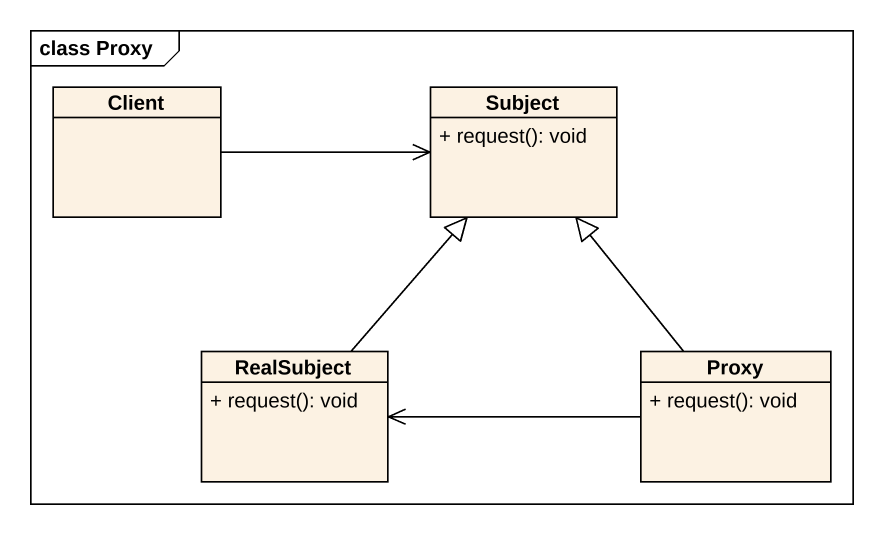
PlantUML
@startuml
mainframe class Proxy
hide circle
hide empty members
skinparam classAttributeIconSize 0
class Client
class Subject {
  + request(): void
}
class RealSubject {
  + request(): void
}
class Proxy {
  + request(): void
}
Client -right-> Subject
RealSubject -up-|> Subject
Proxy -up-|> Subject
Proxy -left-> RealSubject
@enduml
